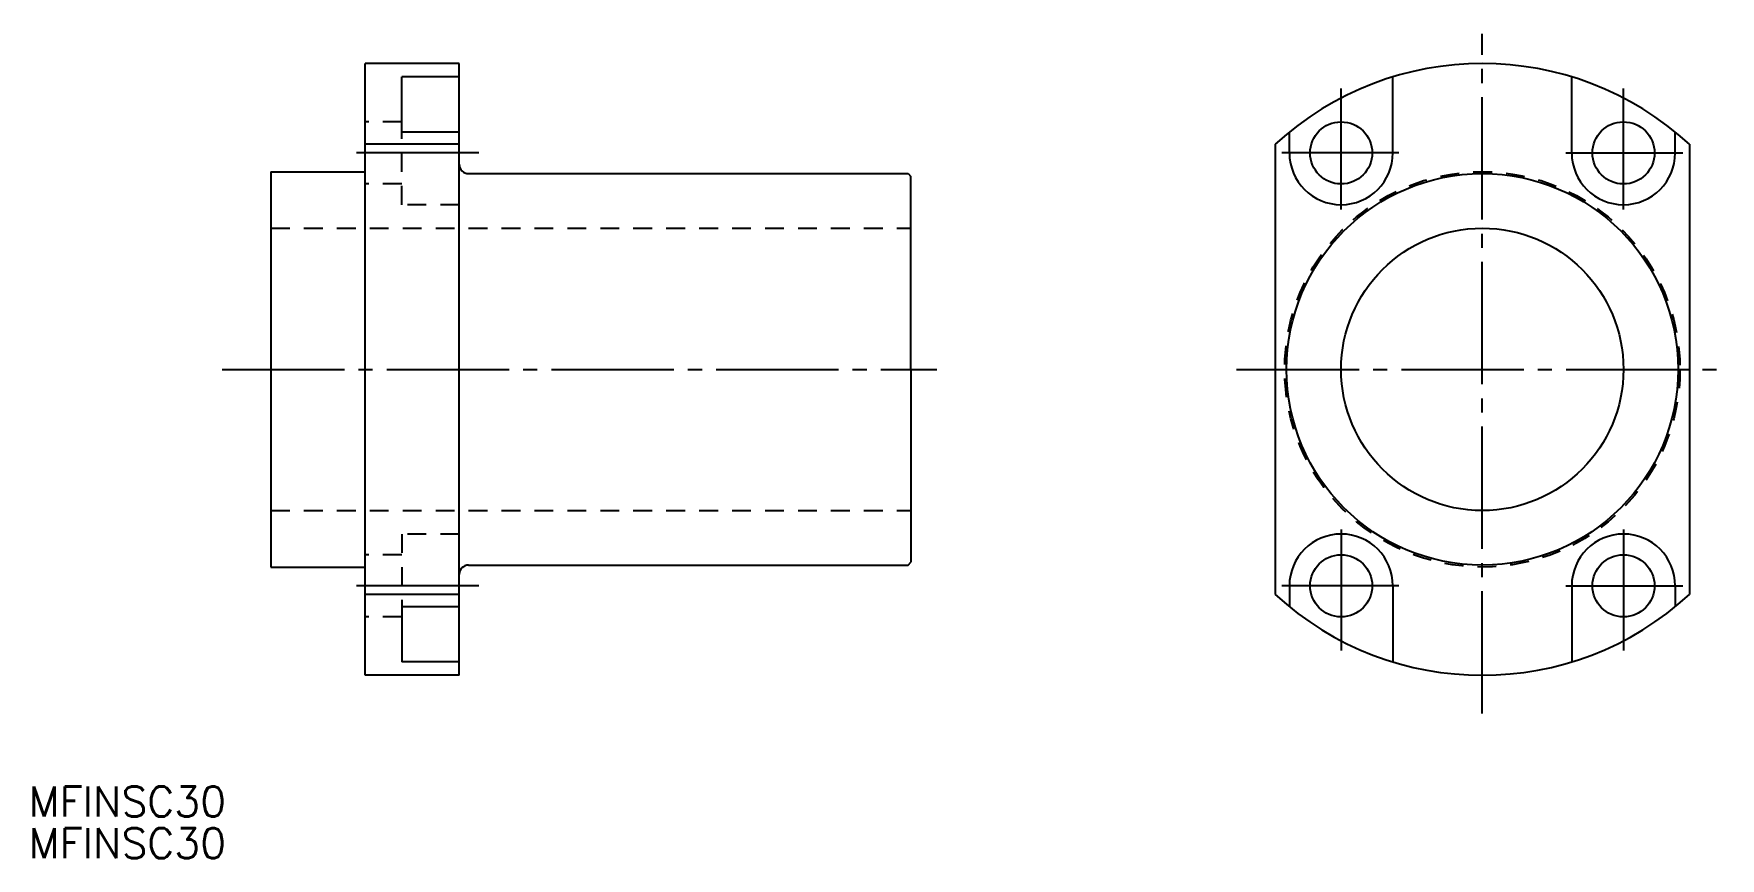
# Model space of a CAD drawing. Extents: x 80 to 259, y 139 to 227.
import ezdxf

# ---------------------------------------------------------------- set-up
doc = ezdxf.new("R2010")
doc.units = 0
doc.linetypes.add('CENTER', pattern=[17.5, 13, -1.5, 1.5, -1.5])
doc.linetypes.add('DASHED', pattern=[3.5, 2, -1.5])
doc.layers.get('0').update_dxf_attribs({"linetype": 'CONTINUOUS'})
doc.layers.add('CENTER', color=1, linetype='CENTER')
doc.layers.add('SIZE', color=7, linetype='CONTINUOUS')
doc.styles.get("Standard").update_dxf_attribs({"font": 'txt.shx', "bigfont": '@extfont2.shx'})

msp = doc.modelspace()

# ---------------------------------------------------------------- linework, layer by layer
at = {"color": 7, "linetype": 'CONTINUOUS'}
for p, q in [((119.17, 223.66), (115.27, 223.66)), ((115.27, 158.66), (115.27, 223.66)), ((125.27, 223.66), (119.17, 223.66)), ((125.27, 222.24), (119.17, 222.24)), ((119.17, 216.38), (119.17, 222.24)), ((125.27, 158.66), (125.27, 223.66)), ((224.48, 214.16), (224.48, 222.24)), ((243.48, 214.16), (243.48, 222.24)), ((125.27, 215.08), (115.27, 215.08)), ((211.98, 215.08), (211.98, 167.24)), ((213.48, 214.16), (213.48, 216.38)), ((254.48, 214.16), (254.48, 216.38)), ((255.98, 215.08), (255.98, 167.24)), ((105.27, 212.16), (115.27, 212.16)), ((105.27, 212.16), (105.27, 170.16)), ((126.27, 211.96), (172.97, 211.96)), ((172.97, 211.96), (173.27, 211.66)), ((173.27, 191.16), (173.27, 211.66)), ((173.27, 191.16), (173.27, 170.66)), ((126.27, 170.36), (172.97, 170.36)), ((172.97, 170.36), (173.27, 170.66)), ((105.27, 170.16), (115.27, 170.16)), ((125.27, 167.24), (115.27, 167.24)), ((213.48, 168.16), (213.48, 165.94)), ((224.48, 168.16), (224.48, 160.08)), ((243.48, 168.16), (243.48, 160.08)), ((254.48, 168.16), (254.48, 165.94)), ((119.17, 165.94), (119.17, 160.08)), ((125.27, 160.08), (119.17, 160.08)), ((119.17, 158.66), (115.27, 158.66)), ((125.27, 158.66), (119.17, 158.66))]:
    msp.add_line(p, q, dxfattribs=at)
at = {"color": 3, "linetype": 'DASHED'}
for p, q in [((119.17, 217.46), (115.27, 217.46)), ((119.17, 208.66), (119.17, 216.38)), ((119.17, 210.86), (115.27, 210.86)), ((125.27, 208.66), (119.17, 208.66)), ((105.27, 206.16), (173.27, 206.16)), ((105.27, 176.16), (173.27, 176.16)), ((119.17, 173.66), (119.17, 165.94)), ((125.27, 173.66), (119.17, 173.66)), ((119.17, 171.46), (115.27, 171.46)), ((119.17, 164.86), (115.27, 164.86))]:
    msp.add_line(p, q, dxfattribs=at)
at = {"color": 7, "linetype": 'CONTINUOUS'}
for centre, radius in [((218.98, 214.16), 3.3), ((248.98, 214.16), 3.3), ((233.98, 191.16), 15), ((218.98, 168.16), 3.3), ((248.98, 168.16), 3.3)]:
    msp.add_circle(centre, radius, dxfattribs=at)
at = {"color": 3, "linetype": 'DASHED'}
msp.add_circle((233.98, 191.16), 21, dxfattribs=at)
at = {"color": 7, "linetype": 'CONTINUOUS'}
for centre, radius, start, end in [((233.98, 191.16), 32.5, 47.3963, 132.6037), ((218.98, 214.16), 5.5, 180, 0), ((248.98, 214.16), 5.5, 180, 0), ((126.27, 212.96), 1, 180, 270), ((218.98, 168.16), 5.5, 0, 180), ((248.98, 168.16), 5.5, 0, 180), ((126.27, 169.36), 1, 90, 180), ((233.98, 191.16), 32.5, 227.3963, 312.6037)]:
    msp.add_arc(centre, radius, start, end, dxfattribs=at)
at = {"layer": 'CENTER', "color": 1, "linetype": 'CENTER'}
for p, q in [((233.98, 154.58), (233.98, 226.83)), ((218.98, 208.16), (218.98, 221.02)), ((248.98, 208.16), (248.98, 221.02)), ((127.36, 214.16), (113.45, 214.16)), ((225.11, 214.16), (212.69, 214.16)), ((242.86, 214.16), (255.28, 214.16)), ((100.07, 191.16), (176.01, 191.16)), ((207.88, 191.16), (259.27, 191.16)), ((218.98, 174.16), (218.98, 161.3)), ((248.98, 174.16), (248.98, 161.3)), ((127.36, 168.16), (113.45, 168.16)), ((225.11, 168.16), (212.69, 168.16)), ((242.86, 168.16), (255.28, 168.16))]:
    msp.add_line(p, q, dxfattribs=at)
at = {"layer": 'SIZE', "color": 7, "linetype": 'CONTINUOUS'}
for p, q in [((125.27, 216.38), (119.17, 216.38)), ((125.27, 165.94), (119.17, 165.94))]:
    msp.add_line(p, q, dxfattribs=at)
msp.add_circle((233.98, 191.16), 20.8, dxfattribs=at)

# ---------------------------------------------------------------- texts
at = {"color": 7, "linetype": 'CONTINUOUS'}
for p in [(79.51, 143.64), (79.51, 139.21)]:
    msp.add_text('MFINSC30', height=3.2, dxfattribs=at).set_placement(p)

doc.saveas('drawing.dxf')
